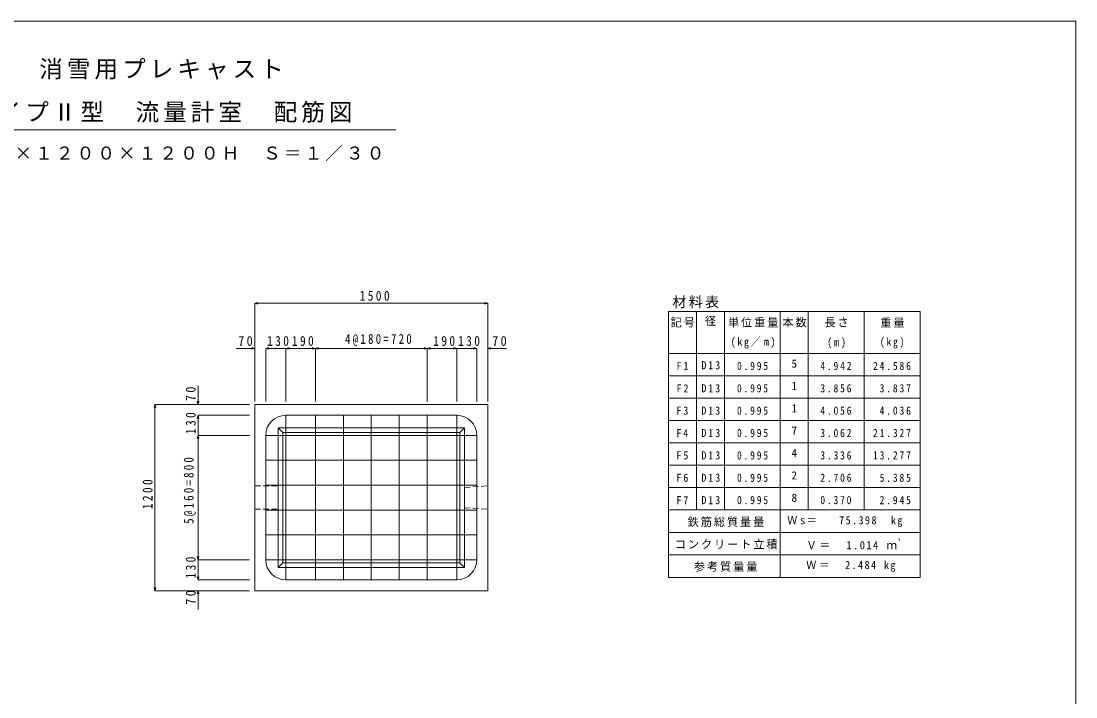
# Model space of a CAD drawing. Units: millimetres, scale not verified. Extents: x -5968 to 20773, y -4475 to 4228.
# Drawn here: x -824 to 5968, y -124 to 4228 of the extents above; entities that cross this region are included whole.
import ezdxf
from ezdxf.enums import TextEntityAlignment as Align

# ---------------------------------------------------------------- set-up
doc = ezdxf.new("R2010")
doc.units = ezdxf.units.MM
doc.header["$LTSCALE"] = 30
doc.linetypes.add('DASHED1', pattern=[1.8, 1.2, -0.6])
for name, color, linetype, lineweight in [('0-1', 4, 'Continuous', 9), ('0-3_鉄筋', 7, 'Continuous', 9), ('0-6_寸法', 4, 'Continuous', 9), ('1-0', 7, 'Continuous', 9)]:
    doc.layers.add(name, color=color, linetype=linetype, lineweight=lineweight)
doc.styles.add('ＭＳ ゴシック', font='')
doc.styles.get('ＭＳ ゴシック').set_extended_font_data('MS Gothic')

msp = doc.modelspace()

# ---------------------------------------------------------------- linework, layer by layer
at = {"layer": '0-1', "color": 3}
for p, q in [((680.59, 1759.91), (2180.59, 1759.91)), ((680.59, 1759.91), (680.59, 559.91)), ((2180.59, 1759.91), (2180.59, 559.91)), ((830.59, 1609.9), (830.59, 709.91)), ((830.59, 1609.9), (2030.59, 1609.9)), ((860.59, 1579.9), (2000.59, 1579.9)), ((2000.59, 1579.9), (2030.59, 1609.9)), ((2030.59, 1609.9), (2030.59, 709.91)), ((830.59, 709.91), (860.59, 739.91)), ((830.59, 709.91), (2030.59, 709.91)), ((2030.59, 709.91), (2000.59, 739.91)), ((680.59, 559.91), (2180.59, 559.91))]:
    msp.add_line(p, q, dxfattribs=at)
at = {"layer": '0-1', "color": 3, "linetype": 'DASHED1'}
for p, q in [((680.59, 1234.91), (830.59, 1234.91)), ((2030.59, 1224.91), (2180.59, 1234.91)), ((2030.59, 1094.91), (2180.59, 1084.91)), ((680.59, 1084.91), (830.59, 1084.91))]:
    msp.add_line(p, q, dxfattribs=at)
at = {"layer": '0-1', "color": 3}
for points in [[(860.59, 739.91), (860.59, 1579.9), (830.59, 1609.9)], [(2000.59, 1579.9), (2000.59, 739.91), (860.59, 739.91)]]:
    msp.add_lwpolyline(points, dxfattribs=at)
at = {"layer": '0-3_鉄筋', "color": 2}
for p, q in [((1980.59, 1689.91), (880.59, 1689.91)), ((880.59, 1689.91), (880.59, 629.91)), ((1070.59, 1689.91), (1070.59, 629.91)), ((1250.59, 1689.91), (1250.59, 629.91)), ((1430.59, 1689.91), (1430.59, 1263.46)), ((1610.59, 1689.91), (1610.59, 954)), ((1790.59, 1689.91), (1790.59, 959.9)), ((1980.59, 1689.91), (1980.59, 629.91)), ((750.59, 759.91), (750.59, 1559.91)), ((750.59, 1559.91), (2110.59, 1559.91)), ((2110.59, 1559.91), (2110.59, 759.91)), ((750.59, 1399.91), (2110.59, 1399.91)), ((1430.59, 1321.89), (1430.59, 629.91)), ((750.59, 1239.91), (1900.23, 1239.91)), ((1880.89, 1239.91), (2110.59, 1239.91)), ((750.59, 1079.91), (1915.97, 1079.91)), ((1880.89, 1079.91), (2110.59, 1079.91)), ((1610.59, 956.07), (1610.59, 629.91)), ((1790.59, 973.63), (1790.59, 629.91)), ((750.59, 919.91), (2110.59, 919.91)), ((750.59, 759.91), (2110.59, 759.91)), ((1980.59, 629.91), (880.59, 629.91))]:
    msp.add_line(p, q, dxfattribs=at)
for centre, start, end in [((880.59, 1559.91), 90, 180), ((1980.59, 1559.91), 0, 90), ((880.59, 759.91), 180, 270), ((1980.59, 759.91), 270, 0)]:
    msp.add_arc(centre, 130, start, end, dxfattribs=at)
at = {"layer": '0-6_寸法'}
for p, q in [((680.59, 2411.61), (700.87, 2417.05)), ((2180.59, 2411.61), (680.59, 2411.61)), ((680.59, 2411.61), (700.87, 2406.18)), ((680.59, 2411.61), (680.59, 2120.86)), ((2180.59, 2411.61), (2160.31, 2417.05)), ((2180.59, 2411.61), (2160.31, 2406.18)), ((2180.59, 2411.61), (2180.59, 2120.86)), ((680.59, 2120.86), (560.59, 2120.86)), ((680.59, 2120.86), (660.31, 2126.29)), ((680.59, 2120.86), (660.31, 2115.42)), ((680.59, 2120.86), (680.59, 1778.62)), ((750.59, 2120.86), (770.87, 2126.29)), ((750.59, 2120.86), (870.59, 2120.86)), ((750.59, 2120.86), (770.87, 2115.42)), ((750.59, 2120.86), (750.59, 1778.62)), ((880.59, 2120.86), (900.87, 2126.29)), ((880.59, 2120.86), (900.87, 2126.29)), ((880.59, 2120.86), (1000.59, 2120.86)), ((880.59, 2120.86), (900.87, 2115.42)), ((880.59, 2120.86), (1000.59, 2120.86)), ((880.59, 2120.86), (880.59, 1778.62)), ((1070.59, 2120.86), (950.59, 2120.86)), ((1070.59, 2120.86), (1050.31, 2126.29)), ((1070.59, 2120.86), (1050.31, 2115.42)), ((1070.59, 2120.86), (1090.87, 2126.29)), ((1070.59, 2120.86), (1190.59, 2120.86)), ((1070.59, 2120.86), (1070.59, 1778.62)), ((1070.59, 2120.86), (1790.59, 2120.86)), ((1790.59, 2120.86), (1670.59, 2120.86)), ((1790.59, 2120.86), (1770.31, 2126.29)), ((1790.59, 2120.86), (1770.31, 2115.42)), ((1790.59, 2120.86), (1810.87, 2126.29)), ((1790.59, 2120.86), (1910.59, 2120.86)), ((1790.59, 2120.86), (1810.87, 2115.42)), ((1790.59, 2120.86), (1790.59, 1778.62)), ((1790.59, 2120.86), (1980.59, 2120.86)), ((1980.59, 2120.86), (1860.59, 2120.86)), ((1980.59, 2120.86), (1860.59, 2120.86)), ((1980.59, 2120.86), (1960.31, 2126.29)), ((1980.59, 2120.86), (1960.31, 2126.29)), ((1980.59, 2120.86), (1960.31, 2115.42)), ((1980.59, 2120.86), (1960.31, 2115.42)), ((1980.59, 2120.86), (2110.59, 2120.86)), ((1980.59, 2120.86), (1980.59, 1778.62)), ((2110.59, 2120.86), (1990.59, 2120.86)), ((2110.59, 2120.86), (2090.31, 2126.29)), ((2110.59, 2120.86), (2090.31, 2115.42)), ((2110.59, 2120.86), (2110.59, 1778.62)), ((2180.59, 2120.86), (2200.87, 2126.29)), ((2180.59, 2120.86), (2300.59, 2120.86)), ((2180.59, 2120.86), (2200.87, 2115.42)), ((2180.59, 2120.86), (2180.59, 1778.62)), ((315.34, 1759.91), (315.34, 1879.91)), ((315.34, 1759.91), (309.91, 1780.19)), ((315.34, 1759.91), (320.78, 1780.19)), ((37.76, 1759.91), (32.32, 1739.62)), ((37.76, 1759.91), (37.76, 559.91)), ((37.76, 1759.91), (43.19, 1739.62)), ((37.76, 1759.91), (315.34, 1759.91)), ((315.34, 1759.91), (645.56, 1759.91)), ((315.34, 1689.91), (309.91, 1669.62)), ((315.34, 1559.91), (315.34, 1689.91)), ((315.34, 1689.91), (645.56, 1689.91)), ((315.34, 1689.91), (315.34, 1569.91)), ((315.34, 1689.91), (320.78, 1669.62)), ((315.34, 1559.91), (309.91, 1539.62)), ((315.34, 1559.91), (309.91, 1539.62)), ((315.34, 1559.91), (315.34, 1439.91)), ((315.34, 1559.91), (320.78, 1539.62)), ((315.34, 1559.91), (645.56, 1559.91)), ((315.34, 1559.91), (320.78, 1539.62)), ((315.34, 759.91), (315.34, 879.91)), ((315.34, 759.91), (315.34, 879.91)), ((315.34, 759.91), (309.91, 780.19)), ((315.34, 759.91), (309.91, 780.19)), ((315.34, 759.91), (320.78, 780.19)), ((315.34, 759.91), (645.56, 759.91)), ((315.34, 629.91), (315.34, 749.91)), ((315.34, 629.91), (309.91, 650.19)), ((315.34, 629.91), (320.78, 650.19)), ((315.34, 629.91), (645.56, 629.91)), ((37.76, 559.91), (32.32, 580.19)), ((37.76, 559.91), (43.19, 580.19)), ((37.76, 559.91), (315.34, 559.91)), ((315.34, 559.91), (309.91, 539.62)), ((315.34, 559.91), (315.34, 439.91)), ((315.34, 559.91), (320.78, 539.62)), ((315.34, 559.91), (645.56, 559.91))]:
    msp.add_line(p, q, dxfattribs=at)
for points in [[(750.59, 2120.86), (880.59, 2120.86), (900.87, 2115.42)], [(880.59, 2120.86), (1070.59, 2120.86), (1090.87, 2115.42)], [(315.34, 759.91), (315.34, 1559.91), (315.34, 1439.91)], [(315.34, 629.91), (315.34, 759.91), (320.78, 780.19)]]:
    msp.add_lwpolyline(points, dxfattribs=at)
at = {"layer": '1-0', "color": 5}
for p, q in [((5967.67, 4227.98), (-5967.67, 4227.98)), ((5967.67, -4227.98), (5967.67, 4227.98))]:
    msp.add_line(p, q, dxfattribs=at)
at = {"layer": '1-0'}
for p, q in [((-1446.25, 3527.98), (1588.01, 3527.98)), ((3524.34, 2358.61), (3524.34, 1512.61)), ((3524.34, 2358.61), (3524.34, 1080.61)), ((3704.34, 2358.61), (3704.34, 1512.61)), ((3704.34, 2358.61), (3704.34, 1080.61)), ((4064.34, 2358.61), (4064.34, 646.23)), ((4244.34, 2358.61), (4244.34, 1656.61)), ((4244.34, 2358.61), (4244.34, 1080.61)), ((4604.34, 2358.61), (4604.34, 1512.61)), ((4604.34, 2358.61), (4604.34, 1080.61)), ((3344.34, 2088.61), (4964.34, 2088.61)), ((3344.34, 1944.61), (4964.34, 1944.61)), ((3344.34, 1800.61), (4964.34, 1800.61)), ((3344.34, 1656.61), (4964.34, 1656.61)), ((3344.34, 1512.61), (4964.34, 1512.61)), ((3344.34, 1512.61), (4964.34, 1512.61)), ((3344.34, 1512.61), (4964.34, 1512.61)), ((3344.34, 1368.61), (4964.34, 1368.61)), ((3344.34, 1368.61), (4964.34, 1368.61)), ((3344.34, 1224.61), (4964.34, 1224.61)), ((3344.34, 1080.61), (4964.34, 1080.61)), ((3344.34, 934.23), (4964.34, 934.23)), ((3344.34, 934.23), (4964.34, 934.23)), ((3344.34, 790.23), (4964.34, 790.23)), ((3344.34, 790.23), (4964.34, 790.23)), ((3344.34, 646.23), (4964.34, 646.23))]:
    msp.add_line(p, q, dxfattribs=at)
at = {"layer": '1-0', "color": 3}
for p, q in [((3344.34, 2358.61), (4964.34, 2358.61)), ((3344.34, 2358.61), (3344.34, 646.23)), ((4964.34, 2358.61), (4964.34, 646.23)), ((3344.34, 646.23), (4964.34, 646.23))]:
    msp.add_line(p, q, dxfattribs=at)

# ---------------------------------------------------------------- texts
at = {"layer": '0-6_寸法', "color": 7, "char_height": 63.78, "attachment_point": 7, "style": 'ＭＳ ゴシック'}
for s, insert in [('\\T1.41;\\W0.85;1500', (1355.59, 2426.61)), ('\\T1.39;\\W0.9;70', (573.73, 2135.86)), ('\\T1.41;\\W0.85;130', (759.34, 2135.86)), ('\\T1.41;\\W0.85;190', (919.34, 2135.86)), ('\\T1.42;\\W0.8;4@180=720', (1261.84, 2135.86)), ('\\T1.41;\\W0.85;190', (1829.34, 2135.86)), ('\\T1.41;\\W0.85;130', (1989.34, 2135.86)), ('\\T1.39;\\W0.9;70', (2209.12, 2135.86))]:
    msp.add_mtext(s, dxfattribs=dict(at, insert=insert))
at = {"layer": '0-6_寸法', "color": 7, "char_height": 63.78, "attachment_point": 7, "rotation": 90, "style": 'ＭＳ ゴシック'}
for s, insert in [('\\T1.39;\\W0.9;70', (300.34, 1781.08)), ('\\T1.41;\\W0.85;130', (300.34, 1568.66)), ('\\T1.42;\\W0.8;5@160=800', (300.34, 991.16)), ('\\T1.41;\\W0.85;1200', (22.76, 1084.91)), ('\\T1.41;\\W0.85;130', (300.34, 638.66)), ('\\T1.39;\\W0.9;70', (300.34, 470.28))]:
    msp.add_mtext(s, dxfattribs=dict(at, insert=insert))
at = {"layer": '1-0', "style": 'ＭＳ ゴシック'}
for s, height, p in [('径', 52.79, (3578.34, 2255.11)), ('5', 52.79, (4136.34, 1980.61)), ('1', 52.79, (4136.34, 1836.61)), ('1', 52.79, (4136.34, 1692.61)), ('7', 52.79, (4136.34, 1548.61)), ('4', 52.79, (4136.34, 1404.61)), ('2', 52.79, (4136.34, 1260.61)), ('8', 52.79, (4136.34, 1116.61)), ('３', 17.6, (4817.38, 874.3))]:
    msp.add_text(s, height=height, dxfattribs=at).set_placement(p, align=Align.BOTTOM_LEFT)
at = {"layer": '1-0', "attachment_point": 7, "style": 'ＭＳ ゴシック'}
for s, insert, char_height in [('\\T1.17;消雪用プレキャスト', (-707.19, 3851.15), 111.4), ('\\T1.17;タイプⅡ型\u3000流量計室\u3000配筋図', (-1153.7, 3573.81), 111.4), ('\\T1.17;１５００×１２００×１２００Ｈ\u3000Ｓ＝１／３０', (-1401, 3326.54), 83.63), ('\\T1.17;材料表', (3369.54, 2379.1), 65.98), ('\\T1.17;記号', (3357.84, 2255.11), 52.79), ('\\T1.17;単位重量', (3726.84, 2255.11), 52.79), ('\\T1.17;本数', (4077.84, 2255.11), 52.79), ('\\T1.17;長さ', (4347.84, 2255.11), 52.79), ('\\T1.17;重量', (4707.84, 2255.11), 52.79), ('\\T1.32;\\W0.9;(kg／m)', (3744.84, 2120.11), 52.79), ('\\T1.38;\\W0.9;(m)', (4365.84, 2120.11), 52.79), ('\\T1.39;\\W0.85;(kg)', (4705.59, 2120.11), 52.79), ('\\T1.38;\\W0.9;D13', (3555.84, 1984.81), 52.79), ('\\T1.37;\\W0.9;F1', (3396.09, 1980.61), 52.79), ('\\T1.39;\\W0.85;0.995', (3785.34, 1980.61), 52.79), ('\\T1.39;\\W0.85;4.942', (4322.1, 1980.61), 52.79), ('\\T1.4;\\W0.85;24.586', (4661.04, 1980.61), 52.79), ('\\T1.37;\\W0.9;F2', (3396.09, 1836.61), 52.79), ('\\T1.38;\\W0.9;D13', (3555.84, 1836.61), 52.79), ('\\T1.39;\\W0.85;0.995', (3785.34, 1836.61), 52.79), ('\\T1.39;\\W0.85;3.856', (4322.1, 1836.61), 52.79), ('\\T1.4;\\W0.85;\\~3.837', (4661.04, 1836.61), 52.79), ('\\T1.37;\\W0.9;F3', (3395.28, 1692.61), 52.79), ('\\T1.38;\\W0.9;D13', (3555.84, 1692.61), 52.79), ('\\T1.39;\\W0.85;0.995', (3785.34, 1692.61), 52.79), ('\\T1.39;\\W0.85;4.056', (4322.1, 1692.61), 52.79), ('\\T1.4;\\W0.85;\\~4.036', (4661.04, 1692.61), 52.79), ('\\T1.37;\\W0.9;F4', (3395.28, 1548.61), 52.79), ('\\T1.38;\\W0.9;D13', (3555.84, 1548.61), 52.79), ('\\T1.39;\\W0.85;0.995', (3785.34, 1548.61), 52.79), ('\\T1.39;\\W0.85;3.062', (4322.1, 1548.61), 52.79), ('\\T1.4;\\W0.85;21.327', (4661.04, 1548.61), 52.79), ('\\T1.37;\\W0.9;F5', (3395.28, 1404.61), 52.79), ('\\T1.38;\\W0.9;D13', (3555.84, 1404.61), 52.79), ('\\T1.39;\\W0.85;0.995', (3785.34, 1404.61), 52.79), ('\\T1.39;\\W0.85;3.336', (4322.1, 1404.61), 52.79), ('\\T1.4;\\W0.85;13.277', (4661.04, 1404.61), 52.79), ('\\T1.37;\\W0.9;F6', (3395.28, 1260.61), 52.79), ('\\T1.38;\\W0.9;D13', (3555.84, 1260.61), 52.79), ('\\T1.39;\\W0.85;0.995', (3785.34, 1260.61), 52.79), ('\\T1.39;\\W0.85;2.706', (4322.1, 1260.61), 52.79), ('\\T1.4;\\W0.85;\\~5.385', (4661.04, 1260.61), 52.79), ('\\T1.37;\\W0.9;F7', (3395.28, 1116.61), 52.79), ('\\T1.38;\\W0.9;D13', (3555.84, 1116.61), 52.79), ('\\T1.39;\\W0.85;0.995', (3785.34, 1116.61), 52.79), ('\\T1.39;\\W0.85;0.370', (4322.1, 1116.61), 52.79), ('\\T1.4;\\W0.85;\\~2.945', (4661.04, 1116.61), 52.79), ('\\T1.17;鉄筋総質量量', (3467.46, 970.23), 52.79), ('\\T1.29;\\W0.9;Ｗs＝\u3000\\~75.398\u3000kg', (4108.76, 970.23), 52.79), ('\\T1.17;コンクリート立積', (3384.84, 826.23), 52.79), ('\\T1.26;\\W0.95;Ｖ＝\u30001.014\\~ｍ', (4231.03, 826.23), 52.79), ('\\T1.17;参考質量量', (3507.96, 682.23), 52.79), ('\\T1.29;\\W0.9;Ｗ＝\u30002.484\\~kg', (4231.03, 682.23), 52.79)]:
    msp.add_mtext(s, dxfattribs=dict(at, insert=insert, char_height=char_height))

doc.saveas('drawing.dxf')
